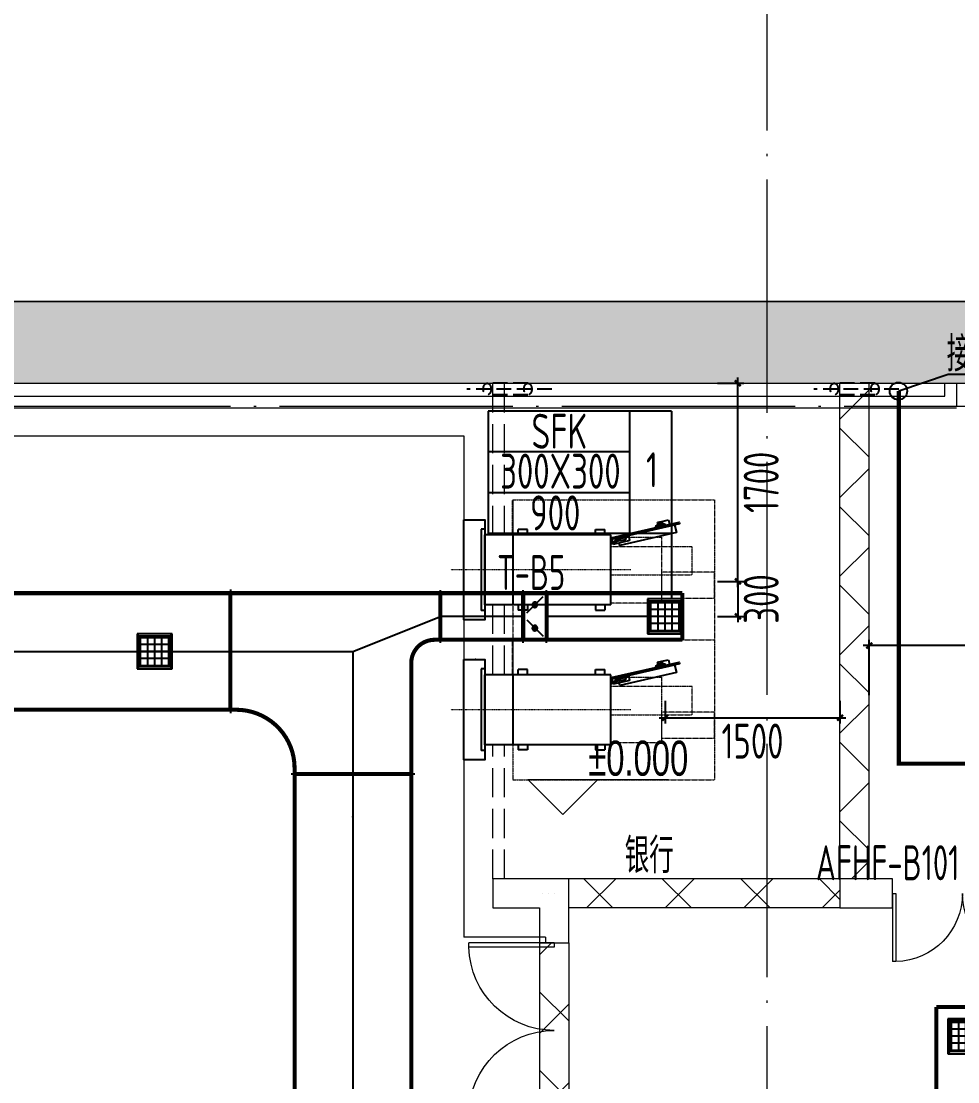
# Model space of a CAD drawing. Extents: x 4 to 13611208, y -605838 to 574722.
# Drawn here: x 13424004 to 13432032, y 198769 to 207864 of the extents above; entities that cross this region are included whole.
import ezdxf
from ezdxf.enums import TextEntityAlignment as Align

# ---------------------------------------------------------------- set-up
doc = ezdxf.new("R2010")
doc.units = 0
doc.header["$LTSCALE"] = 1000
doc.header["$MEASUREMENT"] = 0
for name, pattern in [('CENTER2', [28.575000000000003, 19.05, -3.175, 3.175, -3.175]), ('DASH', [0.35, 0.25, -0.1]), ('DASHDOT2', [0.5, 0.25, -0.125, 0, -0.125]), ('DASHED', [0.75, 0.5, -0.25]), ('DOTE', [2.4200000000000004, 2, -0.2, 0.02, -0.2])]:
    doc.linetypes.add(name, pattern=pattern)
for name, color, linetype in [('1-人性化', 1, 'Continuous'), ('DUCT-D-P标注', 7, 'Continuous'), ('DUCT-D-S中心线', 5, 'CENTER2'), ('DUCT-D-S标注', 7, 'Continuous'), ('DUCT-D-S法兰', 2, 'Continuous'), ('DUCT-D-S管', 130, 'Continuous'), ('DUCT-D-S管端线', 2, 'Continuous'), ('DUCT-D-S阀门', 7, 'Continuous'), ('DUCT-D-S风口', 7, 'Continuous'), ('DUCT-K-P标注', 7, 'Continuous'), ('DUCT-X-S管', 3, 'Continuous'), ('DUCT-X-S风口', 7, 'Continuous'), ('VRV-标注', 7, 'Continuous'), ('VRV-管线', 70, 'Continuous')]:
    doc.layers.add(name, color=color, linetype=linetype)
for name, color, linetype, lineweight in [('1-轴线', 8, 'DOTE', 5), ('建筑底图', 8, 'Continuous', 13), ('预埋管', 8, 'Continuous', 5)]:
    doc.layers.add(name, color=color, linetype=linetype, lineweight=lineweight)
doc.styles.add('67', font='gbenor.shx', dxfattribs={"width": 0.7, "bigfont": 'hztxt.shx'})
doc.styles.add('C', font='HZTXT_E', dxfattribs={"width": 0.7, "bigfont": 'HZTXT'})
doc.styles.add('du', font='gbenor.shx', dxfattribs={"width": 0.8, "bigfont": 'hztxt.shx'})
doc.styles.add('RS9', font='gbenor.shx', dxfattribs={"width": 0.8, "height": 300, "bigfont": 'hztxt.shx'})
doc.dimstyles.new('67', dxfattribs={"dimscale": 100, "dimtxt": 3, "dimasz": 0.5, "dimexe": 0.5, "dimexo": 2, "dimgap": 0.5, "dimtad": 2, "dimdec": 0, "dimrnd": 5, "dimzin": 0, "dimdsep": 46, "dimtxsty": 'du', "dimblk": 'ARCHTICK', "dimcen": 0, "dimdle": 0.5, "dimclrd": 256, "dimclre": 256, "dimclrt": 256, "dimazin": 0, "dimtfac": 1, "dimtdec": 0, "dimtix": 1, "dimtmove": 2, "dimatfit": 3, "dimfxl": 100, "dimtolj": 1, "dimtzin": 0, "dimlwd": -1, "dimlwe": -1, "dimarcsym": 0})
pattern_1 = [(45, (0, 0), (-336.7596045400932, 336.7596045400933), []), (135, (0, 0), (-336.7596045400933, -336.7596045400932), [])]

# ---------------------------------------------------------------- blocks, each defined once
blk = doc.blocks.new('A$C00460B6A')
at = {"layer": '预埋管', "linetype": 'DASH', "lineweight": -3, "ltscale": 0.5}
for p, q in [((523.463043898344, 100.0014334181324), (174.7439385093749, 100.0014303093776)), ((523.463043898344, 100.0014334181324), (174.7439385093749, 100.0014303093776)), ((729.1189822256565, 50.00143341813236), (-0.006739586591720581, 50.00143030937761)), ((523.4630443789065, 0.00143341813236475), (174.7439389880747, 0.001430309377610683))]:
    blk.add_line(p, q, dxfattribs=at)
for centre in [(174.7439387496561, 50.00143030937761), (523.4630441386253, 50.00143341813236)]:
    blk.add_ellipse(centre, major_axis=(-2.429254217184632e-07, 49.99999999906868), ratio=0.6701911663388869, start_param=3.141592653510884, end_param=9.42477796069047, dxfattribs=at)
blk = doc.blocks.new('ATM')
at = {"layer": '1-人性化', "color": 8}
for p, q in [((-1377318.5974545, 53231.26826028727), (-1377318.564261331, 53931.24414641261)), ((-1377288.564735534, 53931.24414640843), (-1377318.564735534, 53931.24414641261)), ((-1377288.564735541, 53881.24414640867), (-1377288.564735534, 53931.24414640843)), ((-1377048.564735541, 53881.24414637524), (-1377288.564735541, 53881.24414640867)), ((-1377288.564735541, 53881.24414640867), (-1377288.564735624, 53281.24414640867)), ((-1377048.564735624, 53281.24414637524), (-1377048.564735541, 53881.24414637524)), ((-1376208.564735541, 53881.24414625824), (-1377048.564735541, 53881.24414637524)), ((-1376208.564735541, 53881.24414625824), (-1376208.564735624, 53281.24414625824)), ((-1377288.564735631, 53231.24403580526), (-1377318.596980297, 53231.26825990473)), ((-1377288.564735631, 53231.24403580538), (-1377288.564735624, 53281.24414640867)), ((-1377048.564735624, 53281.24414637524), (-1377288.564735624, 53281.24414640867)), ((-1376208.564735624, 53281.24414625824), (-1377048.564735624, 53281.24414637524))]:
    blk.add_line(p, q, dxfattribs=at)
at = {"layer": '1-人性化', "color": 8, "ltscale": 0.005}
for p, q in [((-1376923.01968045, 53926.24414635775), (-1377002.967448473, 53926.24414636889)), ((-1377002.967448479, 53881.24414636889), (-1377002.967448473, 53926.24414636889)), ((-1376923.019680456, 53881.24414635775), (-1376923.01968045, 53926.24414635775)), ((-1376338.564735534, 53926.24414627635), (-1376258.564735534, 53926.24414626521)), ((-1376338.564735541, 53881.24414627635), (-1376338.564735534, 53926.24414627635)), ((-1376258.564735541, 53881.24414626521), (-1376258.564735534, 53926.24414626521)), ((-1376164.498312763, 53350.63113312498), (-1376211.46011531, 53362.16000729597)), ((-1376177.181660439, 53340.22925256747), (-1376208.564735615, 53347.93363155578)), ((-1376191.24494794, 53343.68171527614), (-1376196.912807264, 53318.85374521129)), ((-1376186.910736459, 53362.66766160206), (-1376188.323279977, 53356.48003657941)), ((-1376044.929240043, 53329.83447042938), (-1376186.910736459, 53362.66766160206)), ((-1376174.056749853, 53333.04469951613), (-1376177.181660439, 53340.22925256747)), ((-1376089.901406489, 53308.21245133774), (-1376167.090614688, 53326.64191997139)), ((-1376158.24849159, 53336.26202702255), (-1376164.498312763, 53350.63113312498)), ((-1376085.10455791, 53323.60941104282), (-1376159.586587928, 53339.33847476758)), ((-1376044.929240043, 53329.83447042938), (-1376054.839982802, 53286.42061512839)), ((-1377002.967448562, 53281.24414636889), (-1377002.967448568, 53236.24414636889)), ((-1376923.019680546, 53236.24414635775), (-1377002.967448568, 53236.24414636889)), ((-1376923.01968054, 53281.24414635775), (-1376923.019680546, 53236.24414635775)), ((-1376338.564735624, 53281.24414627635), (-1376338.564735631, 53236.24414627635)), ((-1376338.564735631, 53236.24414627635), (-1376258.564735631, 53236.24414626521)), ((-1376258.564735624, 53281.24414626521), (-1376258.564735631, 53236.24414626521)), ((-1375823.755418879, 53207.64700950482), (-1375821.317629757, 53218.32570703187)), ((-1375803.158935072, 53190.15199584795), (-1375823.755418879, 53207.64700950482)), ((-1375823.755418879, 53207.64700950482), (-1375741.771624356, 53188.9313185728)), ((-1375771.749805277, 53165.32995319094), (-1375714.807730475, 53152.33091747626)), ((-1375767.919758972, 53182.10741176363), (-1375741.771624356, 53188.9313185728)), ((-1375741.771624356, 53188.9313185728), (-1375739.333835234, 53199.61001610008)), ((-1375714.807730475, 53152.33091747626), (-1375705.764069643, 53191.94653380961))]:
    blk.add_line(p, q, dxfattribs=at)
at = {"layer": '1-人性化', "color": 8, "linetype": 'DASHED', "ltscale": 0.005}
blk.add_line((-1377048.564735624, 53281.24414637524), (-1377048.564735666, 52981.13525500314), dxfattribs=at)
at = {"layer": '1-人性化', "color": 8}
blk.add_lwpolyline([(-1377468.564735642, 53151.13525506164), (-1377288.564735642, 53151.13525503656), (-1377288.564735522, 54011.13525503656), (-1377468.564735522, 54011.13525506164)], close=True, dxfattribs=at)
at = {"layer": '1-人性化', "color": 8, "ltscale": 0.005}
for points in [[(-1376206.222987203, 53306.19392232881), (-1375621.27154155, 53172.65813601023), (-1375618.063483793, 53186.7109833733), (-1376203.014929447, 53320.24676969188)], [(-1375806.988981377, 53173.37453727503), (-1375771.749805277, 53165.32995319094), (-1375767.919758972, 53182.10741176363), (-1375803.158935072, 53190.15199584795)]]:
    blk.add_lwpolyline(points, close=True, dxfattribs=at)
for points in [[(-1376147.077190326, 53307.47700899812), (-1375661.177114916, 53196.55318938175), (-1375646.1236552, 53262.49463673428), (-1376132.023730609, 53373.41845635088), (-1376137.10715513, 53351.15059389869)], [(-1375789.369393327, 53169.35224523298), (-1375771.749805277, 53165.32995319094)]]:
    blk.add_lwpolyline(points, dxfattribs=at)
blk.add_circle((-1376166.152620722, 53334.65336326934), 8.066167392054922, dxfattribs=at)
blk.add_arc((-1376087.7033075, 53315.9733415724), 8.066167392054922, 254.1864094781308, 84.94579313871569, dxfattribs=at)
at = {"layer": '1-轴线', "color": 8, "linetype": 'DASHED', "ltscale": 0.005}
for p, q in [((-1377048.564735541, 53881.24414637524), (-1377048.564735499, 54181.13525500314)), ((-1377048.564735499, 54181.13525500302), (-1375318.564735499, 54181.13525476218)), ((-1375318.564735666, 52981.13525476218), (-1375318.564735499, 54181.13525476218)), ((-1375773.964549926, 53865.79532388402), (-1376208.564735543, 53865.79532394456)), ((-1375773.964550005, 53301.27725700722), (-1375773.964549926, 53865.79532388402)), ((-1376208.564735576, 53625.35258205063), (-1375509.987953688, 53625.35258195332)), ((-1375509.987953688, 53625.35258195332), (-1375509.987953722, 53382.7600036158)), ((-1375509.987953722, 53382.7600036158), (-1376208.56473561, 53382.7600037131)), ((-1376208.564735621, 53301.27725706776), (-1375773.964550005, 53301.27725700722)), ((-1377048.564735666, 52981.35303774734), (-1377048.564735624, 53281.24414637524)), ((-1377048.564735666, 52981.13525500314), (-1375318.564735666, 52981.1352547623))]:
    blk.add_line(p, q, dxfattribs=at)
at = {"layer": '1-轴线', "color": 8, "linetype": 'DASHDOT2', "ltscale": 0.02}
blk.add_line((-1376037.825984409, 53581.13525486235), (-1377582.30880813, 53581.13525507748), dxfattribs=at)
at = {"layer": '1-轴线', "color": 8, "linetype": 'DASHED', "ltscale": 0.005}
blk.add_lwpolyline([(-1375772.557156275, 53602.2322892751), (-1375772.557156244, 53823.86734386295), (-1375318.564735549, 53823.86734379972), (-1375318.56473558, 53602.23228921187)], close=True, dxfattribs=at)
blk = doc.blocks.new('$DorLib2D$00000002')
for p, q in [((-0.5, -5.684341886080802e-17), (-0.5000000000000007, 0.4875)), ((-0.4750000000000007, 0.4875), (-0.5000000000000007, 0.4875)), ((-0.475, -2.842170943040401e-17), (-0.4750000000000007, 0.4875)), ((0.475, -2.842170943040401e-17), (0.4750000000000007, 0.4875)), ((0.4750000000000007, 0.4875), (0.5000000000000007, 0.4875)), ((0.5, -5.684341886080802e-17), (0.5000000000000007, 0.4875)), ((-0.5, -5.684341886080802e-17), (-0.475, -2.842170943040401e-17)), ((0.5, -5.684341886080802e-17), (0.475, -2.842170943040401e-17))]:
    blk.add_line(p, q)
at = {"lineweight": 13}
for centre, start, end in [((-0.4875, -4.263256414560601e-17), 0, 88.53071641864632), ((0.4875, -4.263256414560601e-17), 91.4692835813537, 180)]:
    blk.add_arc(centre, 0.4875, start, end, dxfattribs=at)
blk = doc.blocks.new('_FZH')
blk.add_lwpolyline([(-0.5, -0.5), (0.5, -0.5), (0.5000000000000001, 0.5), (-0.4999999999999999, 0.5)], close=True)
blk = doc.blocks.new('_ArchTick')
at = {"color": 0, "linetype": 'ByBlock', "const_width": 0.4}
blk.add_lwpolyline([(-0.5, -0.5), (0.5, 0.5)], dxfattribs=at)
blk = doc.blocks.new('*D515')
at = {"layer": 'DUCT-D-P标注', "transparency": 16777216}
for p, q in [((13429522.65211997, 202035.2114396011), (13429522.65211997, 201840.3381943858)), ((13431022.36615203, 202035.2114395906), (13431022.36615203, 201840.3381943858)), ((13429472.65211997, 201890.3381943858), (13431072.36615203, 201890.3381943858))]:
    blk.add_line(p, q, dxfattribs=at)
at = {"layer": 'DUCT-D-P标注', "transparency": 16777216, "xscale": 50, "yscale": 50, "zscale": 50, "rotation": 180}
blk.add_blockref('_ArchTick', (13429522.65211997, 201890.3381943858), dxfattribs=at)
at = {"layer": 'DUCT-D-P标注', "transparency": 16777216, "xscale": 50, "yscale": 50, "zscale": 50}
blk.add_blockref('_ArchTick', (13431022.36615203, 201890.3381943858), dxfattribs=at)
at = {"layer": 'DUCT-D-P标注', "transparency": 16777216, "insert": (13430272.509136, 201690.3381943858), "char_height": 300, "attachment_point": 5, "style": 'du'}
blk.add_mtext('\\A1;1500', dxfattribs=at)
blk = doc.blocks.new('*D516')
at = {"layer": 'DUCT-D-P标注', "transparency": 16777216}
for p, q in [((13429971.40318703, 204759.5139687682), (13430197.14874957, 204759.5139687682)), ((13430147.14874957, 203009.5139686931), (13430147.14874957, 204809.5139687682)), ((13429971.40318703, 203059.5139686931), (13430197.14874957, 203059.5139686931))]:
    blk.add_line(p, q, dxfattribs=at)
at = {"layer": 'DUCT-D-P标注', "transparency": 16777216, "xscale": 50, "yscale": 50, "zscale": 50}
for p, rotation in [((13430147.14874957, 204759.5139687682), 90), ((13430147.14874957, 203059.5139686931), 270)]:
    blk.add_blockref('_ArchTick', p, dxfattribs=dict(at, rotation=rotation))
at = {"layer": 'DUCT-D-P标注', "transparency": 16777216, "insert": (13430347.14874957, 203909.5139687328), "char_height": 300, "attachment_point": 5, "rotation": 90, "style": 'du'}
blk.add_mtext('\\A1;1700', dxfattribs=at)
blk = doc.blocks.new('*D984')
at = {"layer": 'DUCT-D-P标注', "transparency": 16777216}
for p, q in [((13430147.14874957, 203059.5139686931), (13430147.14874957, 203109.5139686931)), ((13429971.40318703, 203059.5139686931), (13430197.14874957, 203059.5139686931)), ((13430147.14874957, 203059.5139686931), (13430147.14874957, 202759.5139686931)), ((13429971.40318703, 202759.5139686931), (13430197.14874957, 202759.5139686931)), ((13430147.14874957, 202759.5139686931), (13430147.14874957, 202709.5139686931))]:
    blk.add_line(p, q, dxfattribs=at)
at = {"layer": 'DUCT-D-P标注', "transparency": 16777216, "xscale": 50, "yscale": 50, "zscale": 50}
for p, rotation in [((13430147.14874957, 203059.5139686931), 270), ((13430147.14874957, 202759.5139686931), 90)]:
    blk.add_blockref('_ArchTick', p, dxfattribs=dict(at, rotation=rotation))
at = {"layer": 'DUCT-D-P标注', "transparency": 16777216, "insert": (13430347.14874957, 202909.5139686952), "char_height": 300, "attachment_point": 5, "rotation": 90, "style": 'du'}
blk.add_mtext('\\A1;300', dxfattribs=at)
blk = doc.blocks.new('*D1932')
at = {"layer": 'VRV-标注', "transparency": 16777216}
for p, q in [((13437822.36615114, 202509.514685616), (13431222.36615195, 202509.514685616)), ((13431272.36615195, 202084.0330649901), (13431272.36615195, 202559.514685616)), ((13437772.36615114, 202084.033064879), (13437772.36615114, 202559.514685616))]:
    blk.add_line(p, q, dxfattribs=at)
at = {"layer": 'VRV-标注', "transparency": 16777216, "xscale": 50, "yscale": 50, "zscale": 50, "rotation": 180}
blk.add_blockref('_ArchTick', (13431272.36615195, 202509.514685616), dxfattribs=at)
at = {"layer": 'VRV-标注', "transparency": 16777216, "xscale": 50, "yscale": 50, "zscale": 50}
blk.add_blockref('_ArchTick', (13437772.36615114, 202509.514685616), dxfattribs=at)
at = {"layer": 'VRV-标注', "transparency": 16777216, "insert": (13434522.36615154, 202709.514685616), "char_height": 300, "attachment_point": 5, "style": 'du'}
blk.add_mtext('\\A1;6500', dxfattribs=at)
blk = doc.blocks.new('$风口$00000107')
for p, q in [((100, 100), (-100, 100)), ((-100, 100), (-88.04565242974786, 88.02212024929759)), ((-100, 100), (-100, -100)), ((87.99858806887642, 87.99858806924021), (-88.02212024969049, 87.99858806924021)), ((-88.02212024969049, 87.99858806924021), (-88.02212024969049, -87.99858806924021)), ((-88.02212024969049, 87.99858806924021), (-80.0211789624882, 79.99764678206702)), ((-80.0211789624882, 79.99764678206702), (79.99764678167412, 79.99764678206702)), ((-80.0211789624882, -79.99764678206702), (-80.0211789624882, 79.99764678206702)), ((-40.01647252665134, 79.99764678206702), (-40.01647252665134, -79.99764678206702)), ((-0.01176609005779028, 79.99764678206702), (-0.01176609005779028, -79.99764678206702)), ((39.99294034583727, 79.99764678206702), (39.99294034583727, -79.99764678206702)), ((79.99764678167412, 79.99764678206702), (87.99858806887642, 87.99858806924021)), ((79.99764678167412, 79.99764678206702), (79.99764678167412, -79.99764678206702)), ((87.99858806887642, -87.99858806924021), (87.99858806887642, 87.99858806924021)), ((100, 100), (88.02212024963228, 88.02212024929759)), ((100, -100), (100, 100)), ((79.99764678167412, 39.99294034583727), (-80.0211789624882, 39.99294034583727)), ((79.99764678167412, -0.01176609002868645), (-80.0211789624882, -0.01176609002868645)), ((79.99764678167412, -39.99294034583727), (-80.0211789624882, -39.99294034583727)), ((-100, -100), (-88.04565242974786, -88.02212024929759)), ((-100, -100), (100, -100)), ((-88.02212024969049, -87.99858806924021), (-80.0211789624882, -79.99764678206702)), ((87.99858806887642, -87.99858806924021), (-88.02212024969049, -87.99858806924021)), ((-80.0211789624882, -79.99764678206702), (79.99764678167412, -79.99764678206702)), ((79.99764678167412, -79.99764678206702), (87.99858806887642, -87.99858806924021)), ((100, -100), (88.02212024963228, -88.02212024929759))]:
    blk.add_line(p, q)

msp = doc.modelspace()

# ---------------------------------------------------------------- hatches: boundary and pattern name
at = {"layer": 'VRV-管线', "linetype": 'DASH'}
for points in [[(13431527.20530173, 201524.0330644548), (13431527.20530169, 201506.533064458), (13431509.70530177, 201506.5330644573)], [(13431527.20530173, 201524.0330644548), (13431509.70530169, 201524.033064458), (13431509.70530177, 201506.5330644573)]]:
    msp.add_hatch(color=256, dxfattribs=at).paths.add_polyline_path(points)
at = {"layer": '建筑底图'}
h = msp.add_hatch(dxfattribs=at)
h.set_pattern_fill('钢筋混凝土', color=8, scale=100, style=0)
h.set_pattern_definition([(45, (793255.2557103541, 7.916241884231567e-09), (-176.7766952966369, 176.7766952966369), []), (49.99999999999999, (793255.2557103541, 7.916241884231567e-09), (717.2601826007534, -62.75213498259511), [75, -825]), (355, (793255.2557103541, 7.916241884231567e-09), (-138.751333613, 752.1921337000118), [60, -660]), (100.4514, (793315.0273903534, -5.229339992074529), (578.5093817140216, 689.4395420609536), [63.74019000000001, -701.142112]), (46.18420000000001, (793255.2557103541, 200.0000000079162), (1067.241048625644, -165.5190143290181), [112.5, -1237.5]), (96.6356, (793344.1924553532, 186.2066930079018), (934.6627055487033, 974.1178709004417), [95.610288, -1051.713]), (351.1842, (793255.2557103541, 200.0000000079162), (934.6619451336272, 974.1186009253246), [90, -990]), (21, (793355.2557103541, 150.0000000079162), (596.9070521184617, -402.6188906653388), [75, -825]), (326.0000000000001, (793355.2557103541, 150.0000000079162), (243.3153319215817, 725.150045046853), [60, -660]), (71.4514, (793404.9979433548, 116.4483940079226), (840.22262858149, 322.5304967099524), [63.74019000000001, -701.142112]), (37.50000000000001, (793255.2557103541, 7.916241884231567e-09), (12.15985531729067, 332.8938538313115), [0, -652, 0, -670, 0, -662.5]), (7.499999999999999, (793255.2557103541, 7.916241884231567e-09), (263.0695374421486, 394.4117118823602), [0, -382, 0, -637, 0, -252.5]), (327.5, (793032.2557103541, 7.916241884231567e-09), (533.822436172409, -22.55487173437976), [0, -250, 0, -780, 0, -1035]), (317.5, (792932.2557103541, 7.916241884231567e-09), (583.1861693423863, 100.1049823323177), [0, -325, 0, -518, 0, -735])])
h.paths.add_polyline_path([(13421897.36620497, 205459.513968757), (13421897.36620497, 204559.5139687572), (13422497.36620497, 204559.5139687581), (13422497.36620497, 204759.5139687581), (13453297.36620497, 204759.513968801), (13453297.36620497, 205459.5139688007)])
h.paths.add_polyline_path([(13333997.36620319, 206729.5125361029), (13333397.36620318, 206729.5125338955), (13333397.36620319, 204559.5139686338), (13413397.36620497, 204559.5139687454), (13413397.36620497, 205259.5139687452), (13333997.36620319, 205259.5139686347)])
h = msp.add_hatch(dxfattribs=at)
h.set_pattern_fill('ANSI37', color=8, scale=300, style=0)
h.set_pattern_definition(pattern_1)
h.paths.add_polyline_path([(13431022.36615203, 200509.5146857239), (13431272.36615202, 200509.5146856318), (13431272.36615204, 204759.5139687682), (13431022.36615204, 204759.5139687691)])
h = msp.add_hatch(dxfattribs=at)
h.set_pattern_fill('ANSI37', color=8, scale=300, style=0)
h.set_pattern_definition(pattern_1)
h.paths.add_polyline_path([(13428697.36615208, 200509.5146855734), (13428697.3661519, 200259.5146857721), (13431022.36615203, 200259.5146857239), (13431022.36615055, 200509.5146855884)])
h = msp.add_hatch(dxfattribs=at)
h.set_pattern_fill('ANSI37', color=8, scale=300, style=0)
h.set_pattern_definition(pattern_1)
h.paths.add_polyline_path([(13428447.36616169, 198459.5146855533), (13428697.3661517, 198459.5146855495), (13428697.36615056, 199959.5146857643), (13428447.36615192, 199959.5146857606)])

# ---------------------------------------------------------------- linework, layer by layer
at = {"layer": 'DUCT-D-S中心线'}
for p, q in [((13426846.94376265, 202459.5139686931), (13427596.94376265, 202759.5139689403)), ((13428306.62659425, 202759.5139689403), (13427597.14376265, 202759.5139689403)), ((13429671.40318711, 202759.5139689403), (13428507.02659425, 202759.5139689403)), ((13409786.4991428, 202459.5139686931), (13425796.74376265, 202459.5139686931)), ((13425796.94376265, 202459.5139686931), (13426846.94376265, 202459.5139686931)), ((13426846.94376265, 202459.5139686931), (13426846.94376265, 201409.5139686931)), ((13426846.94376265, 201409.3139686931), (13426846.94376265, 197459.7146851144))]:
    msp.add_line(p, q, dxfattribs=at)
at = {"layer": 'DUCT-D-S标注'}
for p, q in [((13429578.593711, 204520.2911276793, -426.744658979632), (13428006.55293301, 204520.2911276793, -426.744658979632)), ((13428006.55293301, 204520.2911276793), (13428006.55293301, 203470.2911276793, 474.9756792164444)), ((13429218.6860434, 204520.2911276793), (13429218.6860434, 203470.2911276793)), ((13429578.593711, 204520.2911276793, -426.744658979632), (13429578.593711, 202909.5139689403, 3435)), ((13429218.6860434, 204170.2911276793), (13428006.55293301, 204170.2911276793)), ((13429218.6860434, 203820.2911276793), (13428006.55293301, 203820.2911276793)), ((13429578.593711, 203470.2911276793), (13428006.55293301, 203470.2911276793, 359.8392591615996))]:
    msp.add_line(p, q, dxfattribs=at)
at = {"layer": 'DUCT-D-S法兰'}
for p, q in [((13425796.84376265, 202989.5139686931), (13425796.84376265, 201929.5139686931)), ((13427597.04376265, 202534.5139689403), (13427597.04376265, 202984.5139689403)), ((13428306.72659425, 202534.5139689403), (13428306.72659425, 202984.5139689403)), ((13428506.92659425, 202534.5139689403), (13428506.92659425, 202984.5139689403)), ((13426316.94376265, 201409.4139686931), (13427376.94376265, 201409.4139686931))]:
    msp.add_line(p, q, dxfattribs=at)
at = {"layer": 'DUCT-D-S法兰', "color": 18, "true_color": 0x000000}
for p in [(13427596.94376265, 202759.5139689403, 4300), (13427597.14376265, 202759.5139689403, 4300), (13428306.62659425, 202759.5139689403, 4300), (13428306.82659425, 202759.5139689403, 4300), (13428506.82659425, 202759.5139689403, 4300), (13428507.02659425, 202759.5139689403, 4300), (13425796.74376265, 202459.5139686931, 4450), (13425796.94376265, 202459.5139686931, 4450), (13426846.94376265, 201409.5139686931, 4450), (13426846.94376265, 201409.3139686931, 4450)]:
    msp.add_point(p, dxfattribs=at)
at = {"layer": 'DUCT-D-S管', "const_width": 35}
for points in [[(13425796.74376265, 202959.5139686931), (13409786.4991428, 202959.5139686931)], [(13425796.74376265, 201959.5139686931), (13425796.74376265, 202959.5139686931)], [(13425846.94376265, 202959.5139686931), (13425796.94376265, 202959.5139686931)], [(13427546.84376265, 202959.5139689403), (13425846.94376265, 202959.5139686931)], [(13427596.94376265, 202959.5139689403), (13427546.94376265, 202959.5139689403)], [(13428306.62659425, 202959.5139689403), (13427597.14376265, 202959.5139689403)], [(13427597.14376265, 202959.5139689403), (13427597.14376265, 202559.5139689403)], [(13428306.62659425, 202559.5139689403), (13428306.62659425, 202959.5139689403)], [(13428306.82659425, 202959.5139689403), (13428506.82659425, 202959.5139689403)], [(13429671.40318711, 202959.5139689403), (13428507.02659425, 202959.5139689403)], [(13428507.02659425, 202959.5139689403), (13428507.02659425, 202559.5139689403)], [(13429671.40318711, 202559.5139689403), (13429671.40318711, 202959.5139689403)], [(13427546.94376265, 202559.5139689403), (13427596.94376265, 202559.5139689403)], [(13427597.14376265, 202559.5139689403), (13428306.62659425, 202559.5139689403)], [(13428506.82659425, 202559.5139689403), (13428306.82659425, 202559.5139689403)], [(13428507.02659425, 202559.5139689403), (13429671.40318711, 202559.5139689403)], [(13427346.94376265, 201409.5139686931), (13427346.94376265, 202359.5139689403)], [(13409786.4991428, 201959.5139686931), (13425796.74376265, 201959.5139686931)], [(13425796.94376265, 201959.5139686931), (13425846.94376265, 201959.5139686931)], [(13426346.94376265, 201459.5139686931), (13426346.94376265, 201409.5139686931)], [(13426346.94376265, 201409.3139686931), (13426346.94376265, 197459.7146851144)], [(13427346.94376265, 201409.3139686931), (13426346.94376265, 201409.3139686931)], [(13427346.94376265, 197459.7146851144), (13427346.94376265, 201409.3139686931)]]:
    msp.add_lwpolyline(points, dxfattribs=at)
at = {"layer": 'DUCT-D-S管', "extrusion": (0, 0, -1), "const_width": 35}
for points in [[(-13427346.94376265, 202359.5139689403, 0.4142135623712623), (-13427546.94376265, 202559.513968939)], [(-13425846.94376265, 201959.5139686931, 0.4142135623740157), (-13426346.94376265, 201459.5139686931)]]:
    msp.add_lwpolyline(points, format="xyb", dxfattribs=at)
at = {"layer": 'DUCT-D-S管', "color": 18, "true_color": 0x000000}
for p in [(13427596.94376265, 202759.5139689403, 4300), (13425796.94376265, 202459.5139686931, 4450), (13427896.94376265, 202390.5526134511, 4300), (13425796.94376265, 202090.5526134511, 4450), (13426846.94376265, 201409.5139686931, 4450), (13426846.94376265, 201040.5526134511, 4450)]:
    msp.add_point(p, dxfattribs=at)
at = {"layer": 'DUCT-D-S管端线'}
for p, q in [((13425796.94376265, 202959.5139686931), (13425796.94376265, 201959.5139686931)), ((13427596.94376265, 202559.5139689403), (13427596.94376265, 202959.5139689403)), ((13428306.82659425, 202559.5139689403), (13428306.82659425, 202959.5139689403)), ((13428506.82659425, 202559.5139689403), (13428506.82659425, 202959.5139689403)), ((13426346.94376265, 201409.5139686931), (13427346.94376265, 201409.5139686931))]:
    msp.add_line(p, q, dxfattribs=at)
at = {"layer": 'DUCT-D-S阀门'}
for p, q in [((13428336.82659425, 202789.5139689403), (13428476.82659425, 202929.5139689403)), ((13428385.04566002, 202863.5855311875), (13428384.66837422, 202859.5139689403)), ((13428384.66837422, 202859.5139689403), (13428385.04566002, 202855.4424066931)), ((13428386.16466942, 202867.5184412658), (13428385.04566002, 202863.5855311875)), ((13428385.04566002, 202855.4424066931), (13428386.16466941, 202851.5094966148)), ((13428387.98729588, 202871.1787686392), (13428386.16466942, 202867.5184412658)), ((13428386.16466941, 202851.5094966148), (13428387.98729588, 202847.8491692414)), ((13428390.45147206, 202874.4418652494), (13428387.98729588, 202871.1787686392)), ((13428387.98729588, 202847.8491692414), (13428390.45147206, 202844.5860726312)), ((13428393.47328338, 202877.1966102547), (13428390.45147206, 202874.4418652494)), ((13428390.45147206, 202844.5860726312), (13428393.47328338, 202841.8313276259)), ((13428392.0916155, 202862.3539033183), (13428391.82043465, 202859.5139689403)), ((13428391.82043465, 202859.5139689403), (13428392.0916155, 202856.6740345623)), ((13428392.89535688, 202865.0911950685), (13428392.0916155, 202862.3539033183)), ((13428392.0916155, 202856.6740345623), (13428392.89535688, 202853.9367428121)), ((13428394.20260947, 202867.6269113352), (13428392.89535688, 202865.0911950685)), ((13428392.89535688, 202853.9367428121), (13428394.20260947, 202851.4010265454)), ((13428396.94982569, 202879.3491941181), (13428393.47328338, 202877.1966102547)), ((13428393.47328338, 202841.8313276259), (13428396.94982569, 202839.6787437625)), ((13428395.96612577, 202869.8694047256), (13428394.20260947, 202867.6269113352)), ((13428394.20260947, 202851.4010265454), (13428395.96612577, 202849.158533155)), ((13428398.12216769, 202871.7376256858), (13428395.96612577, 202869.8694047256)), ((13428395.96612577, 202849.158533155), (13428398.12216769, 202847.2903121948)), ((13428396.28825636, 202861.5450670901), (13428396.09431, 202859.5139689403)), ((13428396.09431, 202859.5139689403), (13428396.28825636, 202857.4828707905)), ((13428396.8630857, 202863.5027560608), (13428396.28825636, 202861.5450670901)), ((13428396.28825636, 202857.4828707905), (13428396.8630857, 202855.5251818198)), ((13428397.79802221, 202865.3162798722), (13428396.8630857, 202863.5027560608)), ((13428396.8630857, 202855.5251818198), (13428397.79802221, 202853.7116580084)), ((13428400.7627095, 202880.8263131778), (13428396.94982569, 202879.3491941181)), ((13428396.94982569, 202839.6787437625), (13428400.7627095, 202838.2016247028)), ((13428399.05927483, 202866.9200930488), (13428397.79802221, 202865.3162798722)), ((13428397.79802221, 202853.7116580084), (13428399.05927483, 202852.1078448318)), ((13428400.59281027, 202873.1640518429), (13428398.12216769, 202871.7376256858)), ((13428398.12216769, 202847.2903121948), (13428400.59281027, 202845.8638860377)), ((13428400.60125862, 202868.2562296037), (13428399.05927483, 202866.9200930488)), ((13428399.05927483, 202852.1078448318), (13428400.60125862, 202850.7717082769)), ((13428403.28875804, 202874.097128439), (13428400.59281027, 202873.1640518429)), ((13428400.59281027, 202845.8638860377), (13428403.28875804, 202844.9308094416)), ((13428402.36824225, 202869.2763980804), (13428400.60125862, 202868.2562296037)), ((13428400.60125862, 202850.7717082769), (13428402.36824225, 202849.7515398002)), ((13428404.78209164, 202881.5776659158), (13428400.7627095, 202880.8263131778)), ((13428400.7627095, 202838.2016247028), (13428404.78209164, 202837.4502719648)), ((13428404.29636234, 202869.9437269323), (13428402.36824225, 202869.2763980804)), ((13428402.36824225, 202849.7515398002), (13428404.29636234, 202849.0842109483)), ((13428406.11257243, 202874.5031316547), (13428403.28875804, 202874.097128439)), ((13428403.28875804, 202844.9308094416), (13428406.11257243, 202844.5248062259)), ((13428406.31593161, 202870.2340971559), (13428404.29636234, 202869.9437269323)), ((13428404.29636234, 202849.0842109483), (13428406.31593161, 202848.7938407247)), ((13428408.87109686, 202881.5776659158), (13428404.78209164, 202881.5776659158)), ((13428404.78209164, 202837.4502719648), (13428408.87109686, 202837.4502719648)), ((13428408.96219343, 202874.367387476), (13428406.11257243, 202874.5031316547)), ((13428406.11257243, 202844.5248062259), (13428408.96219343, 202844.6605504046)), ((13428408.35395755, 202870.1370140147), (13428406.31593161, 202870.2340971559)), ((13428406.31593161, 202848.7938407247), (13428408.35395755, 202848.8909238659)), ((13428410.33678061, 202869.6559863464), (13428408.35395755, 202870.1370140147)), ((13428408.35395755, 202848.8909238659), (13428410.3367806, 202849.3719515342)), ((13428412.890479, 202880.8263131778), (13428408.87109686, 202881.5776659158)), ((13428408.87109686, 202837.4502719648), (13428412.890479, 202838.2016247028)), ((13428411.73462831, 202873.6948020513), (13428408.96219343, 202874.367387476)), ((13428408.96219343, 202844.6605504046), (13428411.73462831, 202845.3331358293)), ((13428412.19273638, 202868.8083997444), (13428410.33678061, 202869.6559863464)), ((13428410.3367806, 202849.3719515342), (13428412.19273638, 202850.2195381362)), ((13428414.32967405, 202872.5096843701), (13428411.73462831, 202873.6948020513)), ((13428411.73462831, 202845.3331358293), (13428414.32967405, 202846.5182535105)), ((13428413.8547458, 202867.6248881966), (13428412.19273638, 202868.8083997444)), ((13428412.19273638, 202850.2195381362), (13428413.85474579, 202851.403049684)), ((13428416.70336282, 202879.3491941181), (13428412.890479, 202880.8263131778)), ((13428412.890479, 202838.2016247028), (13428416.70336282, 202839.6787437625)), ((13428415.2627395, 202866.1482268942), (13428413.8547458, 202867.6248881966)), ((13428413.85474579, 202851.403049684), (13428415.2627395, 202852.8797109864)), ((13428416.65353894, 202870.8548676732), (13428414.32967405, 202872.5096843701)), ((13428414.32967405, 202846.5182535105), (13428416.65353894, 202848.1730702074)), ((13428416.36582894, 202864.4317862239), (13428415.2627395, 202866.1482268942)), ((13428415.2627395, 202852.8797109864), (13428416.36582894, 202854.5961516567)), ((13428417.12414558, 202862.5376028238), (13428416.36582894, 202864.4317862239)), ((13428416.36582894, 202854.5961516567), (13428417.12414558, 202856.4903350568)), ((13428418.62223245, 202868.7901613478), (13428416.65353894, 202870.8548676732)), ((13428416.65353894, 202848.1730702074), (13428418.62223245, 202850.2377765328)), ((13428420.17990513, 202877.1966102547), (13428416.70336282, 202879.3491941181)), ((13428416.70336282, 202839.6787437625), (13428420.17990513, 202841.8313276259)), ((13428417.51028189, 202860.534137417), (13428417.12414558, 202862.5376028238)), ((13428417.12414558, 202856.4903350568), (13428417.51028189, 202858.4938004636)), ((13428417.51028189, 202858.4938004636), (13428417.51028189, 202860.534137417)), ((13428420.16460086, 202866.3901892598), (13428418.62223245, 202868.7901613478)), ((13428418.62223245, 202850.2377765328), (13428420.16460086, 202852.6377486208)), ((13428421.22489895, 202863.7416926537), (13428420.16460086, 202866.3901892598)), ((13428420.16460086, 202852.6377486208), (13428421.22489895, 202855.2862452269)), ((13428423.20171645, 202874.4418652494), (13428420.17990513, 202877.1966102547)), ((13428420.17990513, 202841.8313276259), (13428423.20171645, 202844.5860726312)), ((13428421.7648048, 202860.9403950974), (13428421.22489895, 202863.7416926537)), ((13428421.22489895, 202855.2862452269), (13428421.7648048, 202858.0875427832)), ((13428421.7648048, 202858.0875427832), (13428421.7648048, 202860.9403950974)), ((13428425.66589262, 202871.1787686392), (13428423.20171645, 202874.4418652494)), ((13428423.20171645, 202844.5860726312), (13428425.66589262, 202847.8491692414)), ((13428427.48851909, 202867.5184412658), (13428425.66589262, 202871.1787686392)), ((13428425.66589262, 202847.8491692414), (13428427.48851909, 202851.5094966148)), ((13428428.60752848, 202863.5855311875), (13428427.48851909, 202867.5184412658)), ((13428427.48851909, 202851.5094966148), (13428428.60752848, 202855.4424066931)), ((13428428.98481429, 202859.5139689403), (13428428.60752848, 202863.5855311875)), ((13428428.60752848, 202855.4424066931), (13428428.98481429, 202859.5139689403)), ((13428336.82659425, 202729.5139689403), (13428476.82659425, 202589.5139689403)), ((13428385.04566002, 202663.5855311875), (13428384.66837422, 202659.5139689403)), ((13428384.66837422, 202659.5139689403), (13428385.04566002, 202655.4424066931)), ((13428386.16466942, 202667.5184412658), (13428385.04566002, 202663.5855311875)), ((13428385.04566002, 202655.4424066931), (13428386.16466941, 202651.5094966148)), ((13428387.98729588, 202671.1787686392), (13428386.16466942, 202667.5184412658)), ((13428390.45147206, 202674.4418652494), (13428387.98729588, 202671.1787686392)), ((13428393.47328338, 202677.1966102547), (13428390.45147206, 202674.4418652494)), ((13428392.0916155, 202662.3539033183), (13428391.82043465, 202659.5139689403)), ((13428391.82043465, 202659.5139689403), (13428392.0916155, 202656.6740345623)), ((13428392.89535688, 202665.0911950685), (13428392.0916155, 202662.3539033183)), ((13428392.0916155, 202656.6740345623), (13428392.89535688, 202653.9367428121)), ((13428394.20260947, 202667.6269113352), (13428392.89535688, 202665.0911950685)), ((13428392.89535688, 202653.9367428121), (13428394.20260947, 202651.4010265454)), ((13428396.94982569, 202679.3491941181), (13428393.47328338, 202677.1966102547)), ((13428395.96612577, 202669.8694047256), (13428394.20260947, 202667.6269113352)), ((13428398.12216769, 202671.7376256858), (13428395.96612577, 202669.8694047256)), ((13428396.28825636, 202661.5450670901), (13428396.09431, 202659.5139689403)), ((13428396.09431, 202659.5139689403), (13428396.28825636, 202657.4828707905)), ((13428396.8630857, 202663.5027560608), (13428396.28825636, 202661.5450670901)), ((13428396.28825636, 202657.4828707905), (13428396.8630857, 202655.5251818198)), ((13428397.79802221, 202665.3162798722), (13428396.8630857, 202663.5027560608)), ((13428396.8630857, 202655.5251818198), (13428397.79802221, 202653.7116580084)), ((13428400.7627095, 202680.8263131778), (13428396.94982569, 202679.3491941181)), ((13428399.05927483, 202666.9200930488), (13428397.79802221, 202665.3162798722)), ((13428397.79802221, 202653.7116580084), (13428399.05927483, 202652.1078448318)), ((13428400.59281027, 202673.1640518429), (13428398.12216769, 202671.7376256858)), ((13428400.60125862, 202668.2562296037), (13428399.05927483, 202666.9200930488)), ((13428399.05927483, 202652.1078448318), (13428400.60125862, 202650.7717082769)), ((13428403.28875804, 202674.097128439), (13428400.59281027, 202673.1640518429)), ((13428402.36824225, 202669.2763980804), (13428400.60125862, 202668.2562296037)), ((13428404.78209164, 202681.5776659158), (13428400.7627095, 202680.8263131778)), ((13428404.29636234, 202669.9437269323), (13428402.36824225, 202669.2763980804)), ((13428406.11257243, 202674.5031316547), (13428403.28875804, 202674.097128439)), ((13428406.31593161, 202670.2340971559), (13428404.29636234, 202669.9437269323)), ((13428408.87109686, 202681.5776659158), (13428404.78209164, 202681.5776659158)), ((13428408.96219343, 202674.367387476), (13428406.11257243, 202674.5031316547)), ((13428408.35395755, 202670.1370140147), (13428406.31593161, 202670.2340971559)), ((13428410.33678061, 202669.6559863464), (13428408.35395755, 202670.1370140147)), ((13428412.890479, 202680.8263131778), (13428408.87109686, 202681.5776659158)), ((13428411.73462831, 202673.6948020513), (13428408.96219343, 202674.367387476)), ((13428412.19273638, 202668.8083997444), (13428410.33678061, 202669.6559863464)), ((13428414.32967405, 202672.5096843701), (13428411.73462831, 202673.6948020513)), ((13428413.8547458, 202667.6248881966), (13428412.19273638, 202668.8083997444)), ((13428416.70336282, 202679.3491941181), (13428412.890479, 202680.8263131778)), ((13428415.2627395, 202666.1482268942), (13428413.8547458, 202667.6248881966)), ((13428413.85474579, 202651.403049684), (13428415.2627395, 202652.8797109864)), ((13428416.65353894, 202670.8548676732), (13428414.32967405, 202672.5096843701)), ((13428416.36582894, 202664.4317862239), (13428415.2627395, 202666.1482268942)), ((13428415.2627395, 202652.8797109864), (13428416.36582894, 202654.5961516567)), ((13428417.12414558, 202662.5376028238), (13428416.36582894, 202664.4317862239)), ((13428416.36582894, 202654.5961516567), (13428417.12414558, 202656.4903350568)), ((13428418.62223245, 202668.7901613478), (13428416.65353894, 202670.8548676732)), ((13428420.17990513, 202677.1966102547), (13428416.70336282, 202679.3491941181)), ((13428417.51028189, 202660.534137417), (13428417.12414558, 202662.5376028238)), ((13428417.12414558, 202656.4903350568), (13428417.51028189, 202658.4938004636)), ((13428417.51028189, 202658.4938004636), (13428417.51028189, 202660.534137417)), ((13428420.16460086, 202666.3901892598), (13428418.62223245, 202668.7901613478)), ((13428418.62223245, 202650.2377765328), (13428420.16460086, 202652.6377486208)), ((13428421.22489895, 202663.7416926537), (13428420.16460086, 202666.3901892598)), ((13428420.16460086, 202652.6377486208), (13428421.22489895, 202655.2862452269)), ((13428423.20171645, 202674.4418652494), (13428420.17990513, 202677.1966102547)), ((13428421.7648048, 202660.9403950974), (13428421.22489895, 202663.7416926537)), ((13428421.22489895, 202655.2862452269), (13428421.7648048, 202658.0875427832)), ((13428421.7648048, 202658.0875427832), (13428421.7648048, 202660.9403950974)), ((13428425.66589262, 202671.1787686392), (13428423.20171645, 202674.4418652494)), ((13428427.48851909, 202667.5184412658), (13428425.66589262, 202671.1787686392)), ((13428428.60752848, 202663.5855311875), (13428427.48851909, 202667.5184412658)), ((13428427.48851909, 202651.5094966148), (13428428.60752848, 202655.4424066931)), ((13428428.98481429, 202659.5139689403), (13428428.60752848, 202663.5855311875)), ((13428428.60752848, 202655.4424066931), (13428428.98481429, 202659.5139689403)), ((13428386.16466941, 202651.5094966148), (13428387.98729588, 202647.8491692414)), ((13428387.98729588, 202647.8491692414), (13428390.45147206, 202644.5860726312)), ((13428390.45147206, 202644.5860726312), (13428393.47328338, 202641.8313276259)), ((13428393.47328338, 202641.8313276259), (13428396.94982569, 202639.6787437625)), ((13428394.20260947, 202651.4010265454), (13428395.96612577, 202649.158533155)), ((13428395.96612577, 202649.158533155), (13428398.12216769, 202647.2903121948)), ((13428396.94982569, 202639.6787437625), (13428400.7627095, 202638.2016247028)), ((13428398.12216769, 202647.2903121948), (13428400.59281027, 202645.8638860377)), ((13428400.59281027, 202645.8638860377), (13428403.28875804, 202644.9308094416)), ((13428400.60125862, 202650.7717082769), (13428402.36824225, 202649.7515398002)), ((13428400.7627095, 202638.2016247028), (13428404.78209164, 202637.4502719648)), ((13428402.36824225, 202649.7515398002), (13428404.29636234, 202649.0842109483)), ((13428403.28875804, 202644.9308094416), (13428406.11257243, 202644.5248062259)), ((13428404.29636234, 202649.0842109483), (13428406.31593161, 202648.7938407247)), ((13428404.78209164, 202637.4502719648), (13428408.87109686, 202637.4502719648)), ((13428406.11257243, 202644.5248062259), (13428408.96219343, 202644.6605504046)), ((13428406.31593161, 202648.7938407247), (13428408.35395755, 202648.8909238659)), ((13428408.35395755, 202648.8909238659), (13428410.3367806, 202649.3719515342)), ((13428408.87109686, 202637.4502719648), (13428412.890479, 202638.2016247028)), ((13428408.96219343, 202644.6605504046), (13428411.73462831, 202645.3331358293)), ((13428410.3367806, 202649.3719515342), (13428412.19273638, 202650.2195381362)), ((13428411.73462831, 202645.3331358293), (13428414.32967405, 202646.5182535105)), ((13428412.19273638, 202650.2195381362), (13428413.85474579, 202651.403049684)), ((13428412.890479, 202638.2016247028), (13428416.70336282, 202639.6787437625)), ((13428414.32967405, 202646.5182535105), (13428416.65353894, 202648.1730702074)), ((13428416.65353894, 202648.1730702074), (13428418.62223245, 202650.2377765328)), ((13428416.70336282, 202639.6787437625), (13428420.17990513, 202641.8313276259)), ((13428420.17990513, 202641.8313276259), (13428423.20171645, 202644.5860726312)), ((13428423.20171645, 202644.5860726312), (13428425.66589262, 202647.8491692414)), ((13428425.66589262, 202647.8491692414), (13428427.48851909, 202651.5094966148))]:
    msp.add_line(p, q, dxfattribs=at)
at = {"layer": 'DUCT-X-S管', "const_width": 35}
for points in [[(13432347.36620915, 199409.5146856367), (13431847.36620915, 199409.5146856367)], [(13431847.36620915, 199409.5146856367), (13431847.36620915, 198359.714685468)]]:
    msp.add_lwpolyline(points, dxfattribs=at)
at = {"layer": 'VRV-标注', "elevation": 2500}
msp.add_lwpolyline([(13433594.9374536, 204835.6030301985), (13431951.15529609, 204835.6030301985), (13431527.20530169, 204692.4071502851)], dxfattribs=at)
at = {"layer": 'VRV-标注'}
msp.add_circle((13431523.3251784, 204692.4071502851, 2500), 75, dxfattribs=at)
at = {"layer": 'VRV-管线', "linetype": 'DASH', "const_width": 35}
msp.add_lwpolyline([(13431527.20530169, 204692.4071502851), (13431527.20530169, 201496.7127270511), (13436537.25829839, 201496.7127270504)], dxfattribs=at)
at = {"layer": '建筑底图', "color": 8, "linetype": 'DOTE'}
for p, q in [((13430397.36620497, 182726.1003174296), (13430397.36620497, 209559.5146856282)), ((13474197.36620497, 204559.5146856282), (13119297.36620772, 204559.5146856282))]:
    msp.add_line(p, q, dxfattribs=at)
at = {"layer": '建筑底图', "color": 8}
for p, q in [((13421797.36620497, 205459.5139687569), (13459597.36620497, 205459.5139688094)), ((13422497.36620497, 204759.5139687581), (13460397.36620497, 204759.5139688109)), ((13422497.36620499, 204759.5139674949), (13460397.36620499, 204759.5139675477)), ((13424407.8286911, 204759.5139687578), (13424903.75571035, 204759.5139687578)), ((13431022.36615201, 200509.5146855884), (13431022.36615204, 204759.5139687691)), ((13431022.36615204, 204759.5139687691), (13431272.36615204, 204759.5139687682)), ((13431272.36615198, 200509.514685655), (13431272.36615204, 204759.5139687682)), ((13431922.36615204, 204649.5139674947), (13431922.36615204, 204759.5139687691)), ((13432022.36615204, 204759.5139687691), (13432022.36615204, 204559.5146856282)), ((13422607.36620497, 204649.5139674947), (13431922.36615204, 204649.5139674947)), ((13424697.3662018, 204649.5139687578), (13431922.36615204, 204649.5139687578)), ((13422707.36620497, 204549.5139687578), (13432022.36615204, 204549.5139687578)), ((13428697.36615208, 200509.5146855734), (13428047.36615087, 200509.5146855335)), ((13428047.36615087, 200509.5146855335), (13428047.36615087, 200259.5146844112)), ((13428697.36615056, 199959.5146857643), (13428697.36615208, 200509.5146855734)), ((13431022.36615201, 200509.5146855884), (13428697.36615133, 200509.5146856293)), ((13428472.36615191, 200384.5146856502), (13428472.36615191, 200384.5146856502)), ((13428522.36615192, 200384.5146856501), (13428522.36615192, 200384.5146856501)), ((13428572.36615192, 200384.51468565), (13428572.36615192, 200384.51468565)), ((13428047.36615087, 200259.5146844112), (13428447.36616169, 200259.5146827589)), ((13428447.36616169, 200259.5146827589), (13428447.36616169, 199959.5146857606)), ((13431022.36615039, 200259.5146858009), (13428697.3661519, 200259.5146857721)), ((13428447.36615178, 199959.5146857254), (13428447.36615174, 198459.5146855475)), ((13428447.36616169, 199959.5146857606), (13428697.36615056, 199959.5146857643)), ((13428697.36615192, 199959.5146857291), (13428697.36615204, 198459.5146855437))]:
    msp.add_line(p, q, dxfattribs=at)
at = {"layer": '建筑底图', "color": 8, "linetype": 'DASH'}
for p, q in [((13428047.36615198, 203459.4050773629), (13428047.36615198, 204759.5139687662)), ((13428147.36615198, 203459.4050773768), (13428147.36615198, 204759.5139687662)), ((13428047.36615198, 202259.622860107), (13428047.36615198, 202859.4050773628)), ((13428147.36615198, 202259.622860121), (13428147.36615198, 202859.4050773768)), ((13428047.36615198, 200509.5146855335), (13428047.36615198, 201659.6228601071)), ((13428147.36615198, 200509.5146855335), (13428147.36615198, 201659.622860121))]:
    msp.add_line(p, q, dxfattribs=at)
at = {"layer": '建筑底图', "color": 8, "ltscale": 3}
for p, q in [((13420647.36620625, 204309.5140696866), (13427797.36615204, 204309.5140696866)), ((13427797.36615204, 204309.5140696866), (13427797.36615204, 200009.5146856504)), ((13428497.36616169, 200009.5146856504), (13427797.36615204, 200009.5146856504)), ((13428497.36616169, 200009.5146856504), (13428497.36616169, 199959.5146856561))]:
    msp.add_line(p, q, dxfattribs=at)
at = {"layer": '建筑底图', "color": 8, "linetype": 'DASH', "ltscale": 0.5}
msp.add_line((13424297.3662018, 204309.5129555038), (13424697.3662018, 204309.5129555038), dxfattribs=at)
at = {"layer": '建筑底图'}
for p, q in [((13428647.12889141, 201060.9486258104), (13428347.12889141, 201360.9486258104)), ((13428347.12889141, 201360.9486258104), (13429553.16732421, 201360.9486258104)), ((13428647.12889141, 201060.9486258104), (13428947.12889141, 201360.9486258104))]:
    msp.add_line(p, q, dxfattribs=at)
at = {"layer": '建筑底图', "color": 8}
for points in [[(13473697.36620497, 207859.5147523294), (13459597.36620497, 207859.5147523294), (13459597.36620497, 205459.5139688094), (13421797.36620497, 205459.5139688094), (13421797.36620497, 205259.5139687569), (13333997.36620318, 205259.5139784271)], [(13333147.36620318, 207229.512531076), (13333147.36620318, 204309.5140696787), (13427497.36615204, 204309.5140696787)], [(13422497.36620497, 204559.5139687581), (13422497.36620497, 204759.5139687578), (13456172.36620673, 204759.5139687578)]]:
    msp.add_lwpolyline(points, dxfattribs=at)

# ---------------------------------------------------------------- block references
at = {"layer": 'DUCT-D-S风口', "xscale": 1.5, "yscale": 1.5}
for p in [(13429521.40318711, 202759.5139689403, 4050), (13425147.36620584, 202459.5139687122, 3435)]:
    msp.add_blockref('$风口$00000107', p, dxfattribs=at)
at = {"layer": 'DUCT-X-S风口', "xscale": 1.5, "yscale": 1.5}
msp.add_blockref('$风口$00000107', (13432097.36620915, 199159.5146856367, 3500), dxfattribs=at)
at = {"layer": '建筑底图', "color": 8}
for p in [(13427823.26266172, 204659.5125357673), (13430798.26266173, 204659.5125355688)]:
    msp.add_blockref('A$C00460B6A', p, dxfattribs=at)
at = {"layer": '建筑底图', "color": 8, "xscale": -1, "rotation": 180}
for p in [(14805265.93088768, 256740.6492237616), (14805265.93088785, 255540.8670065058)]:
    msp.add_blockref('ATM', p, dxfattribs=at)
at = {"layer": '建筑底图', "color": 8}
for name, p, xscale, yscale, zscale, rotation in [('_FZH', (13431247.36615187, 200384.514685641), 449.9999996777624, 250, 250, 359.9999999788928), ('$DorLib2D$00000002', (13432072.36615187, 200384.5146856451), -1200, 1200, -1200, 179.9999999999232)]:
    msp.add_blockref(name, p, dxfattribs=dict(at, xscale=xscale, yscale=yscale, zscale=zscale, rotation=rotation))
at = {"layer": '建筑底图', "color": 8, "ltscale": 3, "xscale": 1500, "yscale": -1500, "zscale": 1500, "rotation": 270}
msp.add_blockref('$DorLib2D$00000002', (13428572.36615192, 199209.5146856561), dxfattribs=at)

# ---------------------------------------------------------------- texts
at = {"layer": 'DUCT-D-P标注', "style": '67', "width": 0.75}
msp.add_text('T-B5', height=300, dxfattribs=at).set_placement((13428083.03315052, 202986.9545564945, 4250))
at = {"layer": 'DUCT-D-S标注', "style": 'RS9', "width": 0.8}
for s, p in [('SFK', (13428616.56909202, 204197.9632356548)), ('300X300', (13428625.90829566, 203855.4980336548)), ('1', (13429410.76238194, 203867.5617496916)), ('900', (13428581.61246826, 203497.5144518138))]:
    msp.add_text(s, height=300, rotation=0.003771491721487052, dxfattribs=at).set_placement(p, align=Align.CENTER)
at = {"layer": 'DUCT-K-P标注', "style": '67', "width": 0.75}
msp.add_text('AFHF-B101', height=300, dxfattribs=at).set_placement((13430815.59294672, 200497.40073876, 9900))
at = {"layer": 'VRV-标注', "style": 'du', "width": 0.7}
msp.add_text('接至离壁墙排水沟', height=300, dxfattribs=at).set_placement((13432777.52299823, 205010.2024733954, 2550), align=Align.MIDDLE_CENTER)
at = {"layer": '建筑底图', "style": 'C', "width": 0.7}
for s, p in [('%%P0.000', (13428864.87366746, 201393.9163664328)), ('银行', (13429177.03601022, 200558.7401566883))]:
    msp.add_text(s, height=300, dxfattribs=at).set_placement(p)

# ---------------------------------------------------------------- dimensions: what is measured, and where the dimension line sits
at = {"layer": 'DUCT-D-P标注'}
for base, p2, picture, middle in [((13430147.14874957, 204759.5139687682), (13429771.40318703, 204759.5139687682), '*D516', (13430347.14874957, 203909.5139687328)), ((13430147.14874957, 202759.5139686931), (13429771.40318703, 202759.5139686931, 4299.999999999999), '*D984', (13430347.14874957, 202909.5139686952))]:
    dim = msp.add_linear_dim(base=base, p1=(13429771.40318703, 203059.5139686931, 4450), p2=p2, angle=90, dimstyle='67', dxfattribs=at)
    dim.commit()
    dim.dimension.update_dxf_attribs({"geometry": picture, "text_midpoint": middle})
dim = msp.add_linear_dim(base=(13431022.36615203, 201890.3381943858), p1=(13429522.65211997, 202235.2114396011), p2=(13431022.36615203, 202235.2114395906), dimstyle='67', dxfattribs=at)
dim.commit()
dim.dimension.update_dxf_attribs({"geometry": '*D515', "text_midpoint": (13430272.509136, 201690.3381943858)})
at = {"layer": 'VRV-标注'}
dim = msp.add_linear_dim(base=(13431272.36615195, 202509.514685616), p1=(13437772.36615114, 201884.033064879), p2=(13431272.36615195, 201884.0330649901), dimstyle='67', dxfattribs=at)
dim.commit()
dim.dimension.update_dxf_attribs({"geometry": '*D1932', "text_midpoint": (13434522.36615154, 202709.514685616)})

doc.saveas('drawing.dxf')
